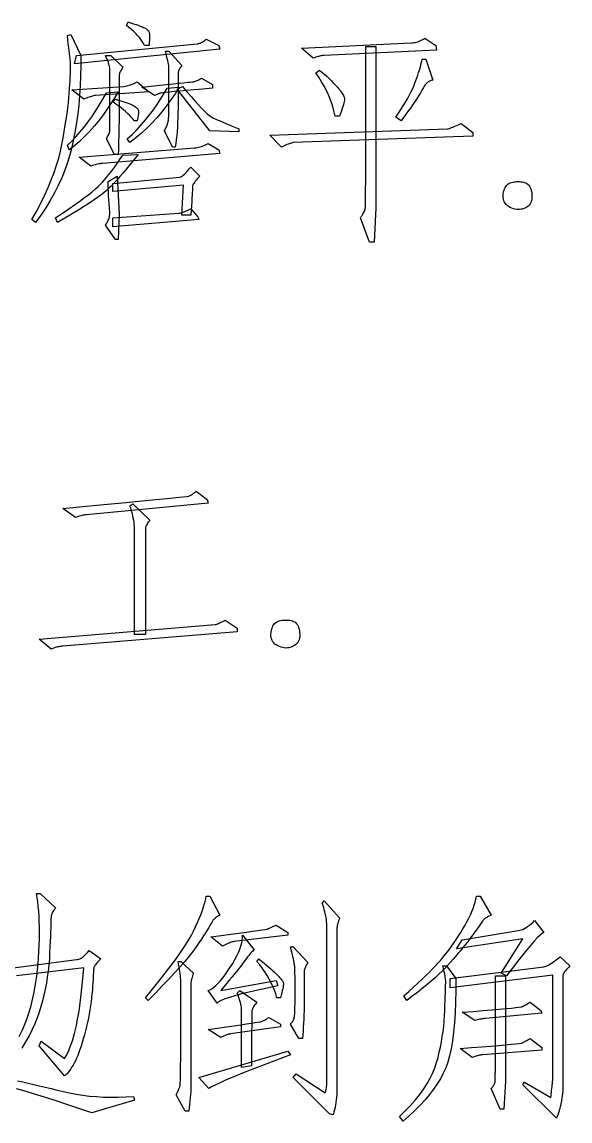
# Model space of a CAD drawing. Extents: x 0 to 420, y 0 to 297.
# Drawn here: x 91.79 to 102.4, y 44.26 to 65.56 of the extents above; entities that cross this region are included whole.
import ezdxf

# ---------------------------------------------------------------- set-up
doc = ezdxf.new("R2010")
doc.units = 0

msp = doc.modelspace()

# ---------------------------------------------------------------- linework, layer by layer
at = {"color": 7, "lineweight": 25}
for points in [[(94.158, 65.448), (94.175, 65.439), (94.19, 65.429), (94.204, 65.42), (94.216, 65.41), (94.226, 65.399), (94.235, 65.389), (94.243, 65.377), (94.248, 65.366), (94.252, 65.354), (94.255, 65.342), (94.256, 65.329), (94.257, 65.313), (94.258, 65.295), (94.258, 65.275), (94.257, 65.252), (94.256, 65.227), (94.254, 65.2), (94.252, 65.171), (94.249, 65.139), (94.246, 65.105), (94.158, 65.105), (94.139, 65.144), (94.116, 65.182), (94.09, 65.221), (94.06, 65.26), (94.026, 65.298), (93.99, 65.337), (93.949, 65.376), (93.905, 65.414), (93.858, 65.453), (93.807, 65.492), (93.842, 65.562), (93.886, 65.548), (93.928, 65.535), (93.966, 65.522), (94.002, 65.51), (94.035, 65.498), (94.065, 65.487), (94.093, 65.476), (94.118, 65.466), (94.139, 65.457)], [(92.559, 63.189), (92.582, 63.317), (92.604, 63.44), (92.624, 63.559), (92.642, 63.674), (92.658, 63.784), (92.672, 63.89), (92.684, 63.992), (92.694, 64.089), (92.702, 64.182), (92.708, 64.27), (92.713, 64.353), (92.717, 64.428), (92.721, 64.497), (92.724, 64.558), (92.726, 64.613), (92.727, 64.66), (92.728, 64.701), (92.728, 64.734), (92.727, 64.76), (92.726, 64.78), (92.723, 64.799), (92.72, 64.826), (92.716, 64.86), (92.712, 64.901), (92.706, 64.949), (92.699, 65.004), (92.692, 65.067), (92.683, 65.137), (92.674, 65.214), (92.664, 65.298), (92.734, 65.316), (92.928, 64.911), (92.926, 64.71), (92.921, 64.514), (92.912, 64.323), (92.9, 64.138), (92.884, 63.958), (92.865, 63.783), (92.842, 63.613), (92.815, 63.449), (92.785, 63.29), (92.752, 63.136), (92.713, 62.985), (92.668, 62.836), (92.615, 62.687), (92.555, 62.54), (92.488, 62.393), (92.415, 62.248), (92.334, 62.104), (92.246, 61.96), (92.151, 61.818), (92.049, 61.677), (91.979, 61.73), (92.067, 61.89), (92.148, 62.047), (92.223, 62.201), (92.291, 62.351), (92.352, 62.499), (92.407, 62.643), (92.455, 62.784), (92.496, 62.922), (92.531, 63.057)], [(95.354, 65.228), (95.6, 65.105), (95.617, 65.035), (92.805, 64.753), (92.84, 64.911), (95.178, 65.14), (95.192, 65.141), (95.207, 65.144), (95.223, 65.148), (95.24, 65.154), (95.257, 65.162), (95.275, 65.172), (95.293, 65.183), (95.313, 65.196), (95.333, 65.211)], [(99.326, 65.158), (99.351, 65.158), (99.376, 65.161), (99.402, 65.165), (99.428, 65.172), (99.454, 65.18), (99.48, 65.189), (99.507, 65.201), (99.534, 65.214), (99.562, 65.229), (99.59, 65.245), (99.801, 65.105), (99.818, 65.017), (97.639, 64.911), (97.624, 64.911), (97.608, 64.909), (97.59, 64.907), (97.571, 64.903), (97.551, 64.898), (97.529, 64.893), (97.506, 64.886), (97.481, 64.878), (97.455, 64.869), (97.428, 64.859), (97.199, 65.052)], [(94.633, 64.999), (94.879, 64.718), (94.866, 64.701), (94.854, 64.684), (94.843, 64.667), (94.834, 64.651), (94.826, 64.635), (94.82, 64.619), (94.815, 64.604), (94.811, 64.589), (94.809, 64.574), (94.809, 64.56), (94.809, 64.542), (94.809, 64.515), (94.809, 64.479), (94.809, 64.435), (94.809, 64.382), (94.809, 64.321), (94.809, 64.25), (94.809, 64.172), (94.809, 64.085), (94.809, 63.989), (94.808, 63.89), (94.807, 63.794), (94.804, 63.701), (94.8, 63.612), (94.796, 63.525), (94.79, 63.441), (94.783, 63.36), (94.775, 63.283), (94.766, 63.208), (94.756, 63.136), (94.703, 63.136), (94.545, 63.452), (94.555, 63.473), (94.565, 63.493), (94.573, 63.512), (94.582, 63.53), (94.589, 63.547), (94.596, 63.563), (94.602, 63.579), (94.607, 63.593), (94.611, 63.607), (94.615, 63.619), (94.619, 63.636), (94.622, 63.66), (94.624, 63.693), (94.627, 63.733), (94.629, 63.782), (94.63, 63.839), (94.631, 63.904), (94.632, 63.977), (94.633, 64.058), (94.633, 64.147), (94.633, 64.236), (94.633, 64.317), (94.633, 64.389), (94.633, 64.453), (94.633, 64.509), (94.633, 64.557), (94.633, 64.597), (94.633, 64.628), (94.633, 64.651), (94.633, 64.665), (94.632, 64.678), (94.63, 64.696), (94.627, 64.718), (94.622, 64.744), (94.615, 64.775), (94.608, 64.811), (94.598, 64.851), (94.588, 64.896), (94.576, 64.945), (94.563, 64.999)], [(98.447, 65.087), (98.641, 65.087), (98.641, 61.958), (98.606, 61.29), (98.518, 61.29), (98.342, 61.765), (98.359, 61.789), (98.374, 61.812), (98.388, 61.835), (98.4, 61.856), (98.41, 61.877), (98.419, 61.897), (98.426, 61.916), (98.432, 61.934), (98.436, 61.951), (98.439, 61.967), (98.44, 62.013), (98.442, 62.117), (98.443, 62.281), (98.444, 62.504), (98.445, 62.787), (98.446, 63.128), (98.447, 63.529), (98.447, 63.989), (98.447, 64.509)], [(93.578, 62.995), (93.42, 63.294), (93.433, 63.318), (93.445, 63.341), (93.456, 63.363), (93.465, 63.383), (93.473, 63.402), (93.479, 63.42), (93.484, 63.436), (93.488, 63.452), (93.49, 63.466), (93.49, 63.479), (93.49, 63.496), (93.49, 63.521), (93.49, 63.556), (93.49, 63.6), (93.49, 63.652), (93.49, 63.714), (93.49, 63.785), (93.49, 63.864), (93.49, 63.953), (93.49, 64.05), (93.49, 64.148), (93.49, 64.237), (93.49, 64.317), (93.49, 64.389), (93.49, 64.452), (93.49, 64.507), (93.49, 64.553), (93.49, 64.59), (93.49, 64.619), (93.49, 64.639), (93.489, 64.656), (93.487, 64.675), (93.482, 64.697), (93.476, 64.721), (93.468, 64.747), (93.459, 64.775), (93.447, 64.806), (93.434, 64.839), (93.419, 64.874), (93.402, 64.911), (93.508, 64.911), (93.736, 64.683), (93.723, 64.662), (93.711, 64.642), (93.701, 64.623), (93.691, 64.604), (93.684, 64.586), (93.677, 64.569), (93.672, 64.553), (93.669, 64.537), (93.667, 64.522), (93.666, 64.507), (93.666, 64.489), (93.666, 64.461), (93.666, 64.425), (93.666, 64.381), (93.666, 64.327), (93.666, 64.265), (93.666, 64.193), (93.666, 64.113), (93.666, 64.025), (93.666, 63.927), (93.666, 63.826), (93.665, 63.727), (93.665, 63.629), (93.663, 63.533), (93.662, 63.439), (93.66, 63.347), (93.657, 63.257), (93.655, 63.168), (93.652, 63.081), (93.649, 62.995)], [(99.748, 64.437), (99.724, 64.432), (99.701, 64.424), (99.678, 64.414), (99.657, 64.4), (99.636, 64.384), (99.616, 64.365), (99.597, 64.343), (99.579, 64.319), (99.562, 64.291), (99.546, 64.261), (99.528, 64.226), (99.504, 64.186), (99.476, 64.139), (99.442, 64.087), (99.403, 64.028), (99.359, 63.964), (99.31, 63.893), (99.256, 63.817), (99.197, 63.734), (99.133, 63.646), (99.027, 63.716), (99.079, 63.792), (99.127, 63.866), (99.171, 63.938), (99.213, 64.007), (99.252, 64.074), (99.287, 64.139), (99.319, 64.202), (99.348, 64.262), (99.374, 64.32), (99.397, 64.375), (99.417, 64.429), (99.436, 64.481), (99.454, 64.532), (99.47, 64.581), (99.484, 64.628), (99.498, 64.674), (99.51, 64.718), (99.52, 64.761), (99.529, 64.802), (99.537, 64.841), (99.608, 64.841)], [(97.85, 63.734), (97.833, 63.815), (97.812, 63.897), (97.787, 63.979), (97.757, 64.063), (97.722, 64.147), (97.683, 64.232), (97.639, 64.317), (97.591, 64.403), (97.538, 64.49), (97.481, 64.577), (97.551, 64.63), (97.602, 64.585), (97.65, 64.543), (97.695, 64.502), (97.736, 64.463), (97.775, 64.426), (97.81, 64.391), (97.842, 64.358), (97.871, 64.326), (97.897, 64.297), (97.92, 64.27), (97.94, 64.244), (97.958, 64.22), (97.975, 64.197), (97.989, 64.176), (98.001, 64.156), (98.012, 64.137), (98.02, 64.12), (98.027, 64.104), (98.032, 64.09), (98.034, 64.077), (98.035, 64.062), (98.033, 64.043), (98.029, 64.02), (98.023, 63.992), (98.014, 63.96), (98.004, 63.924), (97.991, 63.883), (97.975, 63.837), (97.958, 63.788), (97.938, 63.734)], [(94.018, 64.402), (94.246, 64.208), (93.209, 64.138), (93.191, 64.134), (93.172, 64.13), (93.152, 64.124), (93.13, 64.118), (93.108, 64.112), (93.085, 64.104), (93.06, 64.096), (93.035, 64.087), (93.008, 64.078), (92.981, 64.068), (92.752, 64.244), (93.754, 64.314), (93.782, 64.318), (93.81, 64.323), (93.837, 64.329), (93.864, 64.336), (93.89, 64.345), (93.916, 64.354), (93.942, 64.364), (93.968, 64.376), (93.993, 64.388)], [(95.477, 64.349), (95.477, 64.279), (95.289, 64.262), (95.121, 64.247), (94.972, 64.233), (94.842, 64.221), (94.732, 64.211), (94.64, 64.202), (94.568, 64.194), (94.515, 64.189), (94.481, 64.185), (94.466, 64.182), (94.46, 64.18), (94.453, 64.177), (94.445, 64.174), (94.435, 64.171), (94.424, 64.167), (94.412, 64.162), (94.399, 64.157), (94.384, 64.151), (94.369, 64.145), (94.352, 64.138), (94.106, 64.296), (94.286, 64.316), (94.449, 64.334), (94.594, 64.35), (94.72, 64.364), (94.828, 64.375), (94.919, 64.385), (94.991, 64.392), (95.045, 64.397), (95.081, 64.401), (95.099, 64.402), (95.108, 64.402), (95.119, 64.405), (95.132, 64.408), (95.147, 64.413), (95.162, 64.419), (95.18, 64.427), (95.199, 64.436), (95.22, 64.447), (95.242, 64.459), (95.266, 64.472)], [(92.699, 63.083), (92.664, 63.171), (92.748, 63.251), (92.829, 63.336), (92.909, 63.425), (92.988, 63.52), (93.064, 63.619), (93.139, 63.724), (93.212, 63.833), (93.283, 63.947), (93.352, 64.067), (93.42, 64.191), (93.649, 64.208), (93.56, 64.061), (93.47, 63.921), (93.379, 63.79), (93.286, 63.666), (93.191, 63.549), (93.096, 63.441), (92.999, 63.34), (92.9, 63.246), (92.801, 63.161)], [(93.877, 63.224), (93.824, 63.294), (93.917, 63.383), (94.007, 63.474), (94.093, 63.567), (94.176, 63.663), (94.255, 63.76), (94.331, 63.86), (94.403, 63.961), (94.471, 64.065), (94.536, 64.171), (94.598, 64.279), (94.826, 64.296), (94.75, 64.172), (94.67, 64.051), (94.586, 63.934), (94.497, 63.821), (94.404, 63.712), (94.307, 63.606), (94.206, 63.505), (94.101, 63.408), (93.991, 63.314)], [(94.897, 64.314), (94.982, 64.21), (95.061, 64.115), (95.135, 64.03), (95.203, 63.954), (95.266, 63.888), (95.323, 63.831), (95.374, 63.783), (95.42, 63.746), (95.46, 63.717), (95.494, 63.699), (95.528, 63.684), (95.565, 63.668), (95.605, 63.65), (95.649, 63.631), (95.696, 63.611), (95.747, 63.589), (95.802, 63.566), (95.86, 63.541), (95.921, 63.515), (95.986, 63.488), (95.986, 63.435), (95.424, 63.452), (94.791, 64.261)], [(94.018, 63.646), (93.965, 63.646), (93.935, 63.681), (93.903, 63.717), (93.868, 63.753), (93.83, 63.789), (93.789, 63.826), (93.746, 63.863), (93.699, 63.901), (93.65, 63.938), (93.598, 63.977), (93.543, 64.015), (93.596, 64.068), (93.859, 63.98), (93.89, 63.966), (93.917, 63.953), (93.942, 63.94), (93.964, 63.928), (93.983, 63.916), (93.999, 63.905), (94.012, 63.894), (94.023, 63.884), (94.03, 63.875), (94.035, 63.866), (94.038, 63.855), (94.04, 63.843), (94.041, 63.827), (94.041, 63.809), (94.04, 63.789), (94.037, 63.765), (94.034, 63.739), (94.03, 63.711), (94.024, 63.68)], [(97.041, 63.224), (97.023, 63.22), (97.004, 63.215), (96.984, 63.209), (96.962, 63.201), (96.94, 63.193), (96.917, 63.184), (96.892, 63.174), (96.867, 63.162), (96.84, 63.15), (96.813, 63.136), (96.584, 63.365), (100.029, 63.488), (100.045, 63.492), (100.062, 63.497), (100.083, 63.505), (100.105, 63.513), (100.13, 63.523), (100.158, 63.534), (100.188, 63.547), (100.221, 63.561), (100.256, 63.576), (100.293, 63.593), (100.522, 63.417), (100.522, 63.347)], [(95.389, 63.206), (95.6, 63.083), (95.617, 63.013), (93.35, 62.82), (93.332, 62.819), (93.312, 62.818), (93.292, 62.815), (93.271, 62.811), (93.249, 62.807), (93.225, 62.801), (93.201, 62.794), (93.175, 62.786), (93.149, 62.777), (93.121, 62.767), (92.893, 62.943), (95.125, 63.119), (95.153, 63.123), (95.181, 63.128), (95.208, 63.134), (95.235, 63.141), (95.261, 63.149), (95.288, 63.159), (95.313, 63.169), (95.339, 63.18), (95.364, 63.193)], [(93.42, 62.292), (93.373, 62.251), (93.315, 62.206), (93.246, 62.156), (93.167, 62.101), (93.077, 62.042), (92.977, 61.978), (92.866, 61.91), (92.745, 61.837), (92.613, 61.759), (92.471, 61.677), (92.436, 61.765), (92.568, 61.854), (92.69, 61.937), (92.802, 62.015), (92.904, 62.088), (92.996, 62.156), (93.078, 62.219), (93.15, 62.276), (93.212, 62.327), (93.264, 62.374), (93.306, 62.415), (93.343, 62.456), (93.382, 62.5), (93.422, 62.547), (93.463, 62.598), (93.506, 62.653), (93.549, 62.711), (93.594, 62.772), (93.64, 62.837), (93.688, 62.906), (93.736, 62.978), (94.035, 62.995), (93.956, 62.897), (93.881, 62.804), (93.81, 62.718), (93.743, 62.638), (93.679, 62.565), (93.62, 62.498), (93.564, 62.437), (93.512, 62.382), (93.464, 62.334)], [(93.543, 62.433), (94.844, 62.556), (94.859, 62.561), (94.875, 62.569), (94.892, 62.581), (94.911, 62.595), (94.932, 62.613), (94.954, 62.634), (94.977, 62.658), (95.001, 62.685), (95.027, 62.716), (95.055, 62.749), (95.231, 62.574), (95.204, 62.546), (95.18, 62.521), (95.159, 62.496), (95.141, 62.474), (95.125, 62.453), (95.112, 62.433), (95.103, 62.415), (95.096, 62.399), (95.091, 62.385), (95.09, 62.371), (95.09, 62.355), (95.089, 62.33), (95.087, 62.296), (95.084, 62.253), (95.081, 62.202), (95.077, 62.143), (95.073, 62.074), (95.067, 61.997), (95.061, 61.912), (95.055, 61.818), (94.879, 61.818), (94.914, 62.398), (93.543, 62.275)], [(93.631, 62.574), (93.666, 61.835), (93.649, 61.343), (93.596, 61.343), (93.402, 61.624), (93.416, 61.645), (93.428, 61.665), (93.439, 61.684), (93.449, 61.703), (93.457, 61.721), (93.465, 61.738), (93.471, 61.755), (93.476, 61.771), (93.479, 61.786), (93.482, 61.8), (93.483, 61.815), (93.484, 61.833), (93.484, 61.853), (93.484, 61.875), (93.484, 61.899), (93.483, 61.926), (93.481, 61.955), (93.479, 61.986), (93.476, 62.019), (93.473, 62.055), (93.469, 62.092), (93.466, 62.131), (93.464, 62.17), (93.462, 62.21), (93.46, 62.251), (93.458, 62.292), (93.457, 62.335), (93.456, 62.378), (93.455, 62.423), (93.455, 62.468)], [(101.541, 61.958), (101.513, 61.946), (101.484, 61.936), (101.455, 61.93), (101.426, 61.926), (101.396, 61.925), (101.366, 61.928), (101.336, 61.933), (101.305, 61.941), (101.274, 61.953), (101.242, 61.967), (101.212, 61.984), (101.186, 62.003), (101.164, 62.024), (101.145, 62.047), (101.13, 62.073), (101.119, 62.1), (101.111, 62.13), (101.107, 62.161), (101.107, 62.195), (101.11, 62.231), (101.117, 62.266), (101.125, 62.299), (101.136, 62.328), (101.148, 62.355), (101.163, 62.378), (101.18, 62.399), (101.199, 62.416), (101.22, 62.431), (101.243, 62.442), (101.269, 62.451), (101.295, 62.457), (101.321, 62.462), (101.347, 62.465), (101.373, 62.467), (101.398, 62.468), (101.424, 62.467), (101.449, 62.465), (101.474, 62.462), (101.499, 62.457), (101.524, 62.451), (101.547, 62.442), (101.569, 62.43), (101.588, 62.415), (101.605, 62.397), (101.62, 62.376), (101.633, 62.351), (101.644, 62.324), (101.653, 62.293), (101.66, 62.259), (101.664, 62.222), (101.666, 62.185), (101.665, 62.15), (101.66, 62.117), (101.653, 62.087), (101.642, 62.059), (101.628, 62.034), (101.611, 62.012), (101.591, 61.991), (101.568, 61.974)], [(93.543, 61.765), (94.826, 61.853), (94.844, 61.857), (94.864, 61.862), (94.884, 61.868), (94.905, 61.875), (94.927, 61.884), (94.951, 61.893), (94.975, 61.903), (95.001, 61.915), (95.027, 61.927), (95.055, 61.941), (95.195, 61.783), (95.213, 61.73), (93.543, 61.589)], [(92.576, 56.13), (93.031, 56.174), (93.439, 56.213), (93.799, 56.248), (94.113, 56.278), (94.38, 56.304), (94.6, 56.325), (94.773, 56.342), (94.899, 56.355), (94.979, 56.364), (95.011, 56.368), (95.02, 56.37), (95.031, 56.374), (95.043, 56.38), (95.056, 56.387), (95.07, 56.396), (95.086, 56.407), (95.103, 56.419), (95.121, 56.432), (95.14, 56.447), (95.16, 56.464), (95.371, 56.306), (95.389, 56.236), (93.033, 56.007), (93.019, 56.007), (93.002, 56.005), (92.985, 56.002), (92.966, 55.999), (92.945, 55.994), (92.924, 55.988), (92.9, 55.981), (92.876, 55.973), (92.85, 55.964), (92.822, 55.954)], [(93.965, 53.687), (93.965, 55.779), (93.961, 55.821), (93.956, 55.862), (93.95, 55.904), (93.942, 55.945), (93.934, 55.985), (93.925, 56.025), (93.914, 56.065), (93.903, 56.105), (93.891, 56.144), (93.877, 56.183), (93.93, 56.218), (94.264, 55.902), (94.247, 55.881), (94.232, 55.862), (94.219, 55.843), (94.208, 55.826), (94.198, 55.809), (94.19, 55.794), (94.184, 55.78), (94.179, 55.767), (94.177, 55.755), (94.176, 55.744), (94.176, 55.713), (94.176, 55.644), (94.176, 55.536), (94.176, 55.389), (94.176, 55.203), (94.176, 54.978), (94.176, 54.714), (94.176, 54.41), (94.176, 54.068), (94.176, 53.687)], [(95.951, 53.74), (92.576, 53.458), (92.558, 53.458), (92.539, 53.456), (92.519, 53.454), (92.498, 53.45), (92.475, 53.445), (92.452, 53.439), (92.427, 53.433), (92.402, 53.425), (92.375, 53.416), (92.348, 53.406), (92.119, 53.599), (95.529, 53.88), (95.544, 53.884), (95.56, 53.889), (95.576, 53.896), (95.594, 53.903), (95.613, 53.911), (95.633, 53.92), (95.654, 53.931), (95.676, 53.942), (95.699, 53.955), (95.723, 53.968), (95.951, 53.81)], [(97.041, 53.458), (97.013, 53.446), (96.984, 53.436), (96.955, 53.43), (96.926, 53.426), (96.896, 53.425), (96.866, 53.428), (96.836, 53.433), (96.805, 53.441), (96.774, 53.453), (96.742, 53.467), (96.712, 53.484), (96.686, 53.503), (96.664, 53.524), (96.645, 53.547), (96.63, 53.573), (96.619, 53.6), (96.611, 53.63), (96.607, 53.661), (96.607, 53.695), (96.61, 53.731), (96.617, 53.766), (96.625, 53.799), (96.636, 53.828), (96.648, 53.855), (96.663, 53.878), (96.68, 53.899), (96.699, 53.916), (96.72, 53.931), (96.743, 53.942), (96.769, 53.951), (96.795, 53.957), (96.821, 53.962), (96.847, 53.965), (96.873, 53.967), (96.898, 53.968), (96.924, 53.967), (96.949, 53.965), (96.974, 53.962), (96.999, 53.957), (97.024, 53.951), (97.047, 53.942), (97.069, 53.93), (97.088, 53.915), (97.105, 53.897), (97.12, 53.876), (97.133, 53.851), (97.144, 53.824), (97.153, 53.793), (97.16, 53.759), (97.164, 53.722), (97.166, 53.685), (97.165, 53.65), (97.16, 53.617), (97.153, 53.587), (97.142, 53.559), (97.128, 53.534), (97.111, 53.512), (97.091, 53.491), (97.068, 53.474)], [(95.617, 48.245), (95.594, 48.232), (95.572, 48.218), (95.553, 48.206), (95.536, 48.193), (95.521, 48.182), (95.508, 48.171), (95.497, 48.16), (95.488, 48.15), (95.481, 48.14), (95.477, 48.131), (95.471, 48.119), (95.46, 48.1), (95.446, 48.075), (95.426, 48.043), (95.402, 48.004), (95.373, 47.958), (95.34, 47.906), (95.302, 47.847), (95.26, 47.782), (95.213, 47.709), (95.159, 47.63), (95.095, 47.544), (95.021, 47.45), (94.937, 47.349), (94.844, 47.241), (94.74, 47.126), (94.627, 47.004), (94.504, 46.874), (94.371, 46.737), (94.229, 46.593), (94.176, 46.646), (94.315, 46.814), (94.444, 46.973), (94.562, 47.124), (94.671, 47.266), (94.769, 47.4), (94.857, 47.524), (94.935, 47.641), (95.003, 47.748), (95.06, 47.847), (95.108, 47.938), (95.148, 48.022), (95.185, 48.103), (95.218, 48.18), (95.248, 48.253), (95.275, 48.322), (95.297, 48.388), (95.317, 48.45), (95.333, 48.509), (95.345, 48.564), (95.354, 48.615), (95.424, 48.615)], [(99.238, 46.593), (99.186, 46.681), (99.281, 46.767), (99.372, 46.849), (99.456, 46.928), (99.536, 47.003), (99.61, 47.074), (99.678, 47.142), (99.741, 47.206), (99.799, 47.266), (99.851, 47.323), (99.898, 47.375), (99.941, 47.427), (99.985, 47.481), (100.029, 47.537), (100.072, 47.595), (100.115, 47.654), (100.158, 47.716), (100.201, 47.78), (100.243, 47.845), (100.286, 47.912), (100.328, 47.982), (100.369, 48.051), (100.406, 48.12), (100.441, 48.186), (100.472, 48.252), (100.5, 48.316), (100.524, 48.378), (100.546, 48.44), (100.564, 48.499), (100.58, 48.558), (100.592, 48.615), (100.662, 48.615), (100.873, 48.245), (100.849, 48.235), (100.827, 48.224), (100.807, 48.214), (100.789, 48.203), (100.772, 48.193), (100.757, 48.182), (100.744, 48.172), (100.733, 48.161), (100.723, 48.151), (100.715, 48.14), (100.706, 48.127), (100.695, 48.11), (100.68, 48.089), (100.661, 48.064), (100.64, 48.035), (100.616, 48.001), (100.588, 47.963), (100.557, 47.921), (100.524, 47.874), (100.486, 47.824), (100.447, 47.771), (100.407, 47.717), (100.365, 47.664), (100.322, 47.61), (100.278, 47.556), (100.232, 47.501), (100.186, 47.446), (100.138, 47.39), (100.089, 47.335), (100.038, 47.279), (99.984, 47.221), (99.925, 47.161), (99.859, 47.099), (99.788, 47.034), (99.711, 46.967), (99.628, 46.897), (99.539, 46.825), (99.445, 46.75), (99.344, 46.673)], [(97.656, 44.8), (97.663, 44.815), (97.669, 44.833), (97.674, 44.852), (97.679, 44.873), (97.683, 44.897), (97.686, 44.923), (97.688, 44.95), (97.69, 44.98), (97.691, 45.012), (97.691, 45.046), (97.691, 48.087), (97.687, 48.123), (97.682, 48.159), (97.676, 48.196), (97.669, 48.234), (97.661, 48.272), (97.651, 48.311), (97.641, 48.351), (97.63, 48.391), (97.617, 48.432), (97.604, 48.474), (97.639, 48.527), (97.938, 48.193), (97.928, 48.165), (97.919, 48.139), (97.911, 48.113), (97.904, 48.089), (97.898, 48.065), (97.893, 48.043), (97.89, 48.022), (97.887, 48.001), (97.885, 47.982), (97.885, 47.964), (97.885, 47.917), (97.885, 47.812), (97.885, 47.649), (97.885, 47.427), (97.885, 47.147), (97.885, 46.808), (97.885, 46.411), (97.885, 45.956), (97.885, 45.442), (97.885, 44.87), (97.884, 44.818), (97.882, 44.766), (97.879, 44.715), (97.874, 44.665), (97.867, 44.616), (97.86, 44.567), (97.85, 44.519), (97.84, 44.471), (97.828, 44.424), (97.815, 44.378), (97.744, 44.396), (97.041, 45.099), (97.094, 45.169)], [(96.936, 47.859), (95.899, 47.736), (95.88, 47.732), (95.861, 47.727), (95.841, 47.72), (95.82, 47.713), (95.797, 47.705), (95.774, 47.696), (95.75, 47.685), (95.724, 47.674), (95.698, 47.661), (95.67, 47.648), (95.441, 47.824), (95.646, 47.85), (95.829, 47.875), (95.992, 47.897), (96.133, 47.916), (96.254, 47.933), (96.355, 47.948), (96.434, 47.96), (96.493, 47.97), (96.532, 47.977), (96.549, 47.982), (96.557, 47.986), (96.566, 47.99), (96.578, 47.996), (96.591, 48.001), (96.606, 48.008), (96.623, 48.016), (96.641, 48.024), (96.661, 48.032), (96.683, 48.042), (96.707, 48.052), (96.936, 47.911)], [(101.066, 47.12), (101.488, 47.788), (100.205, 47.595), (100.311, 47.771), (101.4, 47.947), (101.429, 47.952), (101.458, 47.96), (101.488, 47.971), (101.519, 47.986), (101.55, 48.004), (101.582, 48.025), (101.615, 48.049), (101.648, 48.076), (101.682, 48.106), (101.717, 48.14), (101.893, 47.911), (101.86, 47.89), (101.819, 47.855), (101.769, 47.806), (101.71, 47.743), (101.642, 47.665), (101.566, 47.574), (101.48, 47.469), (101.386, 47.349), (101.284, 47.215), (101.172, 47.068)], [(96.083, 47.34), (96.055, 47.301), (96.023, 47.259), (95.987, 47.213), (95.948, 47.163), (95.905, 47.109), (95.858, 47.052), (95.808, 46.991), (95.754, 46.927), (95.696, 46.858), (95.635, 46.786), (96.707, 46.98), (96.742, 46.874), (96.537, 46.833), (96.352, 46.794), (96.186, 46.756), (96.039, 46.72), (95.912, 46.685), (95.804, 46.653), (95.715, 46.622), (95.645, 46.593), (95.595, 46.566), (95.565, 46.54), (95.389, 46.786), (95.425, 46.8), (95.462, 46.821), (95.501, 46.849), (95.542, 46.884), (95.584, 46.925), (95.628, 46.973), (95.674, 47.028), (95.721, 47.09), (95.769, 47.159), (95.819, 47.235), (95.868, 47.312), (95.91, 47.386), (95.948, 47.457), (95.98, 47.524), (96.006, 47.588), (96.027, 47.649), (96.043, 47.707), (96.053, 47.761), (96.058, 47.811), (96.057, 47.859), (96.285, 47.577), (96.271, 47.566), (96.255, 47.551), (96.238, 47.534), (96.219, 47.514), (96.2, 47.492), (96.179, 47.467), (96.157, 47.439), (96.133, 47.409), (96.109, 47.376)], [(96.988, 46.136), (97.002, 46.15), (97.014, 46.165), (97.025, 46.181), (97.035, 46.197), (97.043, 46.213), (97.051, 46.23), (97.057, 46.247), (97.061, 46.265), (97.065, 46.284), (97.067, 46.303), (97.069, 46.325), (97.071, 46.354), (97.072, 46.388), (97.073, 46.428), (97.074, 46.474), (97.075, 46.527), (97.075, 46.585), (97.076, 46.649), (97.076, 46.719), (97.076, 46.795), (97.076, 46.871), (97.076, 46.941), (97.075, 47.004), (97.075, 47.061), (97.074, 47.112), (97.073, 47.156), (97.072, 47.194), (97.071, 47.226), (97.069, 47.251), (97.067, 47.27), (97.065, 47.288), (97.061, 47.31), (97.057, 47.336), (97.051, 47.366), (97.043, 47.4), (97.035, 47.438), (97.025, 47.48), (97.014, 47.526), (97.002, 47.576), (96.988, 47.63), (97.041, 47.63), (97.322, 47.331), (97.309, 47.307), (97.297, 47.285), (97.286, 47.264), (97.277, 47.244), (97.27, 47.226), (97.263, 47.209), (97.258, 47.194), (97.255, 47.18), (97.253, 47.167), (97.252, 47.156), (97.252, 47.141), (97.252, 47.119), (97.252, 47.088), (97.252, 47.05), (97.252, 47.004), (97.252, 46.95), (97.252, 46.888), (97.252, 46.818), (97.252, 46.74), (97.252, 46.655), (97.252, 46.566), (97.251, 46.479), (97.249, 46.394), (97.246, 46.312), (97.243, 46.231), (97.239, 46.152), (97.235, 46.074), (97.23, 45.999), (97.224, 45.926), (97.217, 45.855), (97.147, 45.855)], [(94.774, 44.765), (94.784, 44.786), (94.793, 44.805), (94.802, 44.824), (94.81, 44.842), (94.817, 44.859), (94.824, 44.876), (94.83, 44.891), (94.835, 44.906), (94.84, 44.919), (94.844, 44.932), (94.847, 44.953), (94.85, 44.992), (94.853, 45.05), (94.855, 45.125), (94.857, 45.218), (94.859, 45.329), (94.86, 45.457), (94.861, 45.604), (94.861, 45.769), (94.861, 45.952), (94.861, 46.134), (94.861, 46.3), (94.861, 46.447), (94.861, 46.577), (94.861, 46.69), (94.861, 46.785), (94.861, 46.862), (94.861, 46.922), (94.861, 46.964), (94.861, 46.989), (94.861, 47.006), (94.859, 47.028), (94.857, 47.054), (94.853, 47.084), (94.848, 47.118), (94.842, 47.156), (94.836, 47.198), (94.828, 47.245), (94.819, 47.295), (94.809, 47.349), (94.861, 47.349), (95.108, 47.12), (95.097, 47.093), (95.089, 47.067), (95.081, 47.043), (95.074, 47.021), (95.068, 47), (95.063, 46.98), (95.06, 46.962), (95.057, 46.946), (95.055, 46.931), (95.055, 46.918), (95.055, 46.886), (95.055, 46.815), (95.055, 46.705), (95.055, 46.556), (95.055, 46.367), (95.055, 46.139), (95.055, 45.872), (95.055, 45.566), (95.055, 45.22), (95.055, 44.835), (95.02, 44.449), (94.949, 44.449)], [(96.725, 46.646), (96.702, 46.719), (96.675, 46.792), (96.646, 46.864), (96.612, 46.936), (96.575, 47.006), (96.535, 47.076), (96.491, 47.145), (96.443, 47.214), (96.392, 47.282), (96.338, 47.349), (96.373, 47.402), (96.427, 47.357), (96.478, 47.316), (96.524, 47.276), (96.567, 47.24), (96.606, 47.206), (96.641, 47.175), (96.672, 47.146), (96.699, 47.12), (96.723, 47.097), (96.742, 47.077), (96.759, 47.058), (96.775, 47.04), (96.789, 47.024), (96.801, 47.009), (96.813, 46.995), (96.822, 46.983), (96.831, 46.971), (96.838, 46.961), (96.844, 46.952), (96.848, 46.945), (96.85, 46.935), (96.851, 46.921), (96.85, 46.903), (96.848, 46.88), (96.843, 46.852), (96.837, 46.82), (96.829, 46.783), (96.82, 46.742), (96.808, 46.696), (96.795, 46.646)], [(102.033, 44.712), (102.037, 44.747), (102.04, 44.782), (102.044, 44.816), (102.047, 44.85), (102.051, 44.884), (102.054, 44.917), (102.058, 44.95), (102.061, 44.982), (102.065, 45.014), (102.068, 45.046), (102.068, 47.085), (100.082, 46.839), (100.082, 47.015), (101.893, 47.244), (101.915, 47.249), (101.939, 47.257), (101.965, 47.268), (101.994, 47.283), (102.025, 47.301), (102.057, 47.322), (102.092, 47.346), (102.129, 47.373), (102.168, 47.403), (102.209, 47.437), (102.402, 47.261), (102.376, 47.234), (102.352, 47.209), (102.331, 47.185), (102.312, 47.164), (102.297, 47.145), (102.284, 47.127), (102.274, 47.112), (102.267, 47.098), (102.263, 47.086), (102.262, 47.077), (102.262, 47.046), (102.262, 46.974), (102.262, 46.858), (102.262, 46.7), (102.262, 46.499), (102.262, 46.255), (102.262, 45.968), (102.262, 45.639), (102.262, 45.267), (102.262, 44.853), (102.254, 44.781), (102.246, 44.713), (102.236, 44.649), (102.225, 44.589), (102.213, 44.532), (102.201, 44.48), (102.187, 44.431), (102.172, 44.386), (102.156, 44.345), (102.139, 44.308), (101.488, 44.958), (101.524, 45.011)], [(99.818, 45.389), (99.845, 45.489), (99.87, 45.59), (99.892, 45.69), (99.911, 45.791), (99.928, 45.892), (99.943, 45.993), (99.955, 46.095), (99.965, 46.196), (99.972, 46.298), (99.977, 46.4), (99.98, 46.497), (99.983, 46.585), (99.986, 46.664), (99.988, 46.734), (99.99, 46.795), (99.991, 46.847), (99.993, 46.889), (99.994, 46.923), (99.994, 46.947), (99.994, 46.962), (99.994, 46.975), (99.992, 46.991), (99.989, 47.011), (99.986, 47.035), (99.981, 47.063), (99.975, 47.095), (99.968, 47.131), (99.96, 47.17), (99.952, 47.214), (99.941, 47.261), (100.012, 47.261), (100.188, 47.015), (100.189, 46.779), (100.185, 46.558), (100.178, 46.35), (100.165, 46.156), (100.148, 45.976), (100.126, 45.809), (100.1, 45.657), (100.069, 45.519), (100.034, 45.394), (99.994, 45.284), (99.948, 45.18), (99.894, 45.076), (99.831, 44.973), (99.761, 44.87), (99.682, 44.767), (99.596, 44.664), (99.501, 44.562), (99.398, 44.459), (99.287, 44.357), (99.168, 44.255), (99.098, 44.343), (99.209, 44.452), (99.312, 44.559), (99.406, 44.666), (99.492, 44.772), (99.568, 44.877), (99.636, 44.981), (99.695, 45.084), (99.745, 45.187), (99.786, 45.288)], [(100.873, 44.888), (100.887, 44.899), (100.899, 44.911), (100.91, 44.923), (100.92, 44.936), (100.928, 44.95), (100.935, 44.964), (100.941, 44.979), (100.946, 44.995), (100.95, 45.011), (100.952, 45.029), (100.954, 45.065), (100.955, 45.138), (100.957, 45.249), (100.958, 45.397), (100.959, 45.582), (100.96, 45.805), (100.96, 46.065), (100.961, 46.362), (100.961, 46.696), (100.961, 47.068), (101.154, 47.068), (101.154, 45.029), (101.119, 44.484), (101.049, 44.484)], [(96.338, 46.558), (96.321, 46.537), (96.306, 46.518), (96.292, 46.499), (96.28, 46.482), (96.27, 46.466), (96.261, 46.45), (96.254, 46.436), (96.248, 46.423), (96.244, 46.411), (96.241, 46.4), (96.24, 46.38), (96.238, 46.34), (96.237, 46.281), (96.236, 46.203), (96.235, 46.105), (96.234, 45.988), (96.233, 45.852), (96.233, 45.697), (96.233, 45.522), (96.233, 45.327), (96.039, 45.292), (96.039, 46.417), (96.035, 46.452), (96.03, 46.486), (96.024, 46.52), (96.017, 46.552), (96.008, 46.584), (95.999, 46.616), (95.989, 46.646), (95.977, 46.676), (95.965, 46.705), (95.951, 46.734), (96.004, 46.786)], [(100.311, 46.365), (100.525, 46.381), (100.717, 46.397), (100.888, 46.411), (101.036, 46.424), (101.163, 46.435), (101.268, 46.445), (101.352, 46.453), (101.413, 46.46), (101.453, 46.466), (101.471, 46.47), (101.479, 46.474), (101.488, 46.479), (101.5, 46.485), (101.513, 46.493), (101.528, 46.501), (101.545, 46.51), (101.563, 46.521), (101.583, 46.532), (101.605, 46.544), (101.629, 46.558), (101.84, 46.4), (101.858, 46.347), (100.768, 46.242), (100.753, 46.241), (100.737, 46.24), (100.719, 46.238), (100.7, 46.236), (100.68, 46.233), (100.658, 46.229), (100.635, 46.224), (100.61, 46.219), (100.584, 46.213), (100.557, 46.206)], [(96.795, 46.136), (96.795, 46.083), (95.828, 45.943), (95.817, 45.942), (95.804, 45.94), (95.789, 45.936), (95.772, 45.931), (95.754, 45.925), (95.733, 45.917), (95.711, 45.908), (95.688, 45.898), (95.662, 45.886), (95.635, 45.872), (95.389, 46.031), (95.576, 46.057), (95.745, 46.082), (95.894, 46.103), (96.024, 46.122), (96.136, 46.138), (96.228, 46.152), (96.302, 46.163), (96.356, 46.171), (96.392, 46.177), (96.408, 46.18), (96.416, 46.182), (96.426, 46.186), (96.437, 46.191), (96.45, 46.197), (96.465, 46.204), (96.482, 46.213), (96.501, 46.222), (96.521, 46.233), (96.543, 46.246), (96.566, 46.259)], [(100.275, 45.661), (100.496, 45.678), (100.695, 45.694), (100.87, 45.708), (101.024, 45.721), (101.154, 45.732), (101.263, 45.742), (101.348, 45.75), (101.412, 45.757), (101.453, 45.763), (101.471, 45.767), (101.479, 45.771), (101.488, 45.776), (101.5, 45.782), (101.513, 45.789), (101.528, 45.798), (101.545, 45.807), (101.563, 45.817), (101.583, 45.829), (101.605, 45.841), (101.629, 45.855), (101.858, 45.679), (101.858, 45.626), (100.715, 45.538), (100.7, 45.538), (100.684, 45.536), (100.666, 45.534), (100.647, 45.53), (100.627, 45.525), (100.605, 45.519), (100.582, 45.513), (100.557, 45.505), (100.531, 45.496), (100.504, 45.486)], [(95.406, 44.888), (95.213, 45.099), (96.936, 45.609), (96.988, 45.538), (96.719, 45.437), (96.475, 45.344), (96.255, 45.258), (96.06, 45.181), (95.89, 45.112), (95.744, 45.051), (95.623, 44.998), (95.526, 44.953), (95.454, 44.917)]]:
    msp.add_lwpolyline(points, close=True, dxfattribs=at)
for points in [[(91.733, 45.897), (91.792, 46.024), (91.845, 46.148), (91.891, 46.268), (91.929, 46.384), (91.961, 46.496), (91.988, 46.608), (92.012, 46.72), (92.034, 46.834), (92.054, 46.949), (92.071, 47.066), (92.085, 47.183), (92.098, 47.302), (92.107, 47.422), (92.114, 47.543), (92.119, 47.665), (92.122, 47.786), (92.123, 47.902), (92.122, 48.014), (92.119, 48.121), (92.115, 48.223), (92.109, 48.321), (92.101, 48.415), (92.091, 48.504), (92.08, 48.588), (92.066, 48.667), (92.137, 48.667), (92.436, 48.386), (92.419, 48.365), (92.404, 48.345), (92.391, 48.325), (92.379, 48.306), (92.37, 48.287), (92.362, 48.269), (92.356, 48.251), (92.351, 48.234), (92.349, 48.218), (92.348, 48.202), (92.347, 48.18), (92.347, 48.149), (92.345, 48.107), (92.344, 48.054), (92.341, 47.991), (92.338, 47.917), (92.335, 47.832), (92.331, 47.737), (92.326, 47.632), (92.321, 47.516), (92.315, 47.395), (92.305, 47.276), (92.292, 47.158), (92.276, 47.041), (92.258, 46.925), (92.236, 46.81), (92.211, 46.697), (92.184, 46.585), (92.153, 46.474), (92.119, 46.365), (92.081, 46.254), (92.035, 46.142), (91.982, 46.027), (91.922, 45.909), (91.856, 45.789), (91.782, 45.666)], [(91.223, 47.173), (92.84, 47.384), (92.861, 47.386), (92.884, 47.391), (92.906, 47.4), (92.93, 47.412), (92.954, 47.428), (92.979, 47.447), (93.005, 47.47), (93.031, 47.497), (93.058, 47.527), (93.086, 47.56), (93.315, 47.402), (93.288, 47.375), (93.264, 47.349), (93.243, 47.326), (93.225, 47.305), (93.209, 47.285), (93.196, 47.268), (93.187, 47.252), (93.18, 47.239), (93.175, 47.227), (93.174, 47.217), (93.174, 47.205), (93.173, 47.186), (93.172, 47.161), (93.17, 47.129), (93.167, 47.09), (93.164, 47.044), (93.161, 46.992), (93.157, 46.933), (93.153, 46.868), (93.148, 46.795), (93.141, 46.719), (93.134, 46.643), (93.125, 46.565), (93.114, 46.487), (93.101, 46.409), (93.087, 46.329), (93.072, 46.249), (93.055, 46.168), (93.036, 46.087), (93.016, 46.004), (92.995, 45.924), (92.973, 45.847), (92.952, 45.775), (92.93, 45.706), (92.908, 45.642), (92.886, 45.581), (92.864, 45.525), (92.841, 45.473), (92.819, 45.424), (92.796, 45.38), (92.774, 45.34), (92.752, 45.303), (92.731, 45.269), (92.712, 45.24), (92.693, 45.213), (92.675, 45.19), (92.658, 45.171), (92.641, 45.155), (92.626, 45.143), (92.611, 45.134), (92.119, 45.714), (92.154, 45.802), (92.611, 45.468), (92.639, 45.516), (92.666, 45.567), (92.691, 45.622), (92.715, 45.68), (92.739, 45.743), (92.761, 45.809), (92.782, 45.878), (92.803, 45.952), (92.822, 46.029), (92.84, 46.11), (92.857, 46.195), (92.874, 46.287), (92.89, 46.384), (92.905, 46.487), (92.919, 46.595), (92.933, 46.71), (92.946, 46.83), (92.958, 46.956), (92.97, 47.088), (92.981, 47.226), (91.68, 47.068)], [(91.699, 45.037), (91.801, 45.014), (91.905, 44.99), (92.012, 44.965), (92.121, 44.939), (92.233, 44.912), (92.348, 44.885), (92.465, 44.856), (92.585, 44.827), (92.708, 44.799), (92.834, 44.775), (92.962, 44.755), (93.094, 44.739), (93.229, 44.728), (93.367, 44.72), (93.507, 44.716), (93.651, 44.717), (93.798, 44.721), (93.947, 44.73), (93.965, 44.66), (93.139, 44.413), (92.889, 44.498), (92.653, 44.577), (92.431, 44.65), (92.222, 44.717), (92.027, 44.778), (91.846, 44.833), (91.678, 44.882)]]:
    msp.add_lwpolyline(points, dxfattribs=at)

doc.saveas('drawing.dxf')
